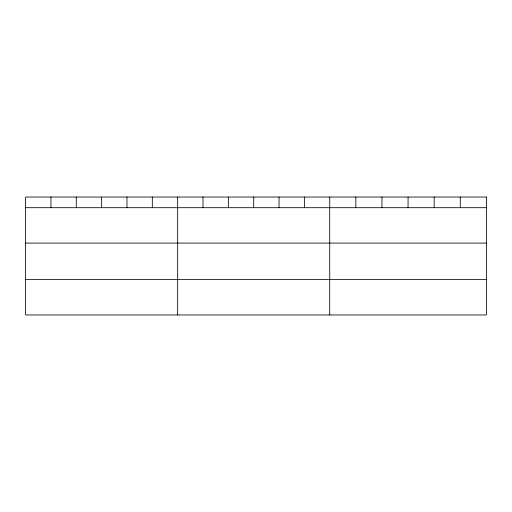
<?xml version="1.0" encoding="UTF-8"?>
<svg xmlns="http://www.w3.org/2000/svg" width="512" height="512" viewBox="0 0 512 512"><rect width="100%" height="100%" fill="white"/><g stroke="black" fill="none" stroke-linecap="round" stroke-linejoin="round"><path stroke-width="0.77" d="M25.6 207.693L486.4 207.693M25.6 243.091L486.4 243.091M25.6 279.558L486.4 279.558M460.288 197.043L460.288 207.693M434.176 197.043L434.176 207.693M408.064 197.043L408.064 207.693M381.952 197.043L381.952 207.693M355.84 197.043L355.84 207.693M329.728 197.043L329.728 314.957M304.384 197.043L304.384 207.693M279.04 197.043L279.04 207.693M253.696 197.043L253.696 207.693M228.352 197.043L228.352 207.693M203.008 197.043L203.008 207.693M177.664 197.043L177.664 314.957M152.32 197.043L152.32 207.693M126.976 197.043L126.976 207.693M101.632 197.043L101.632 207.693M76.288 197.043L76.288 207.693M50.944 197.043L50.944 207.693M486.4 197.043L25.6 197.043L25.6 314.957L486.4 314.957L486.4 197.043"/></g></svg>
